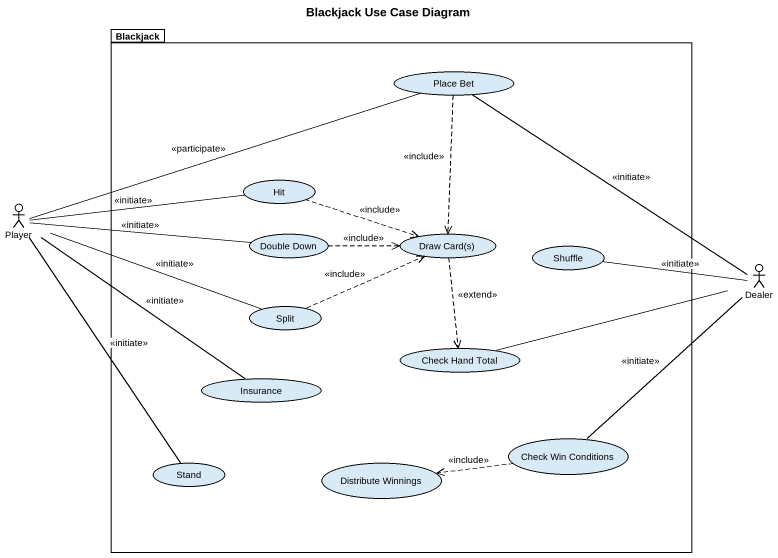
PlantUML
@startuml
title Blackjack Use Case Diagram
package Blackjack {
  usecase "Place Bet" as Place_Bet
  usecase Hit
  usecase "Double Down" as Double_Down
  usecase "Draw Card(s)" as Draw_Card_s
  usecase Shuffle
  usecase "Split" as Split_
  usecase "Check Hand Total" as Check_Hand_Total
  usecase Insurance
  usecase "Check Win Conditions" as Check_Win_Conditions
  usecase Stand
  usecase "Distribute Winnings" as Distribute_Winnings
}
actor Player
actor Dealer
Place_Bet ..> Draw_Card_s : <<include>>
Player -right- Place_Bet : <<participate>>
Player -right- Hit : <<initiate>>
Player -right- Double_Down : <<initiate>>
Player -right- Split_ : <<initiate>>
Player -- Insurance : <<initiate>>
Player -- Stand : <<initiate>>
Hit .right.> Draw_Card_s : <<include>>
Double_Down .right.> Draw_Card_s : <<include>>
Draw_Card_s ..> Check_Hand_Total : <<extend>>
Dealer -up- Place_Bet : <<initiate>>
Dealer -left- Shuffle : <<initiate>>
Dealer -left- Check_Hand_Total
Dealer -- Check_Win_Conditions : <<initiate>>
Split_ .right.> Draw_Card_s : <<include>>
Check_Win_Conditions .left.> Distribute_Winnings : <<include>>
@enduml
